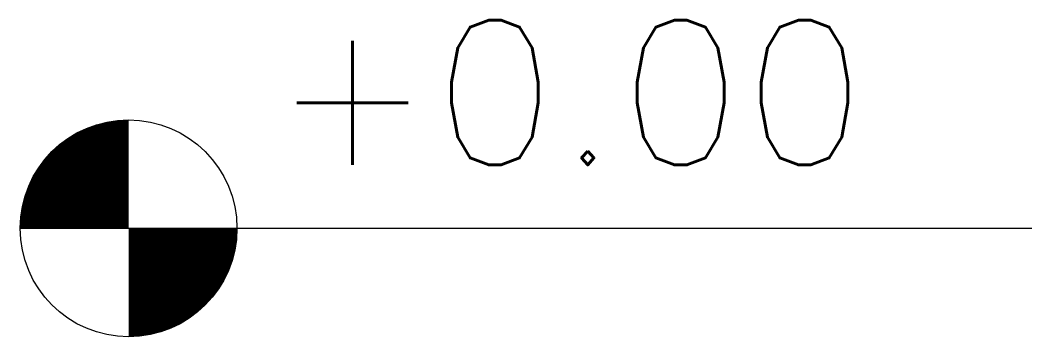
# Model space of a CAD drawing. Header units: millimetres. Extents: x 1177.73 to 1179.13, y -1455.58 to -1455.15.
import ezdxf

# ---------------------------------------------------------------- set-up
doc = ezdxf.new("R2010")
doc.units = ezdxf.units.MM
doc.layers.add('Símbolos_Gráficos', color=1, linetype='Continuous')
doc.styles.add('r80', font='romans.shx')

msp = doc.modelspace()

# ---------------------------------------------------------------- linework, layer by layer
at = {"layer": 'Símbolos_Gráficos', "color": 2}
msp.add_line((1177.7318, -1455.4336), (1179.1318, -1455.4336), dxfattribs=at)
at = {"layer": 'Símbolos_Gráficos', "const_width": 0.15}
for points in [[(1177.8818, -1455.3586, 0.414214), (1177.8068, -1455.4336, 1)], [(1177.8818, -1455.5086, 0.414214), (1177.9568, -1455.4336, 1)]]:
    msp.add_lwpolyline(points, format="xyb", dxfattribs=at)
at = {"layer": 'Símbolos_Gráficos'}
msp.add_circle((1177.8818, -1455.4336), 0.15, dxfattribs=at)

# ---------------------------------------------------------------- texts
at = {"layer": 'Símbolos_Gráficos', "color": 2, "style": 'r80'}
msp.add_attdef('+0.00', (1178.0802, -1455.3458), '+0.00', height=0.2, dxfattribs=at)

doc.saveas('drawing.dxf')
